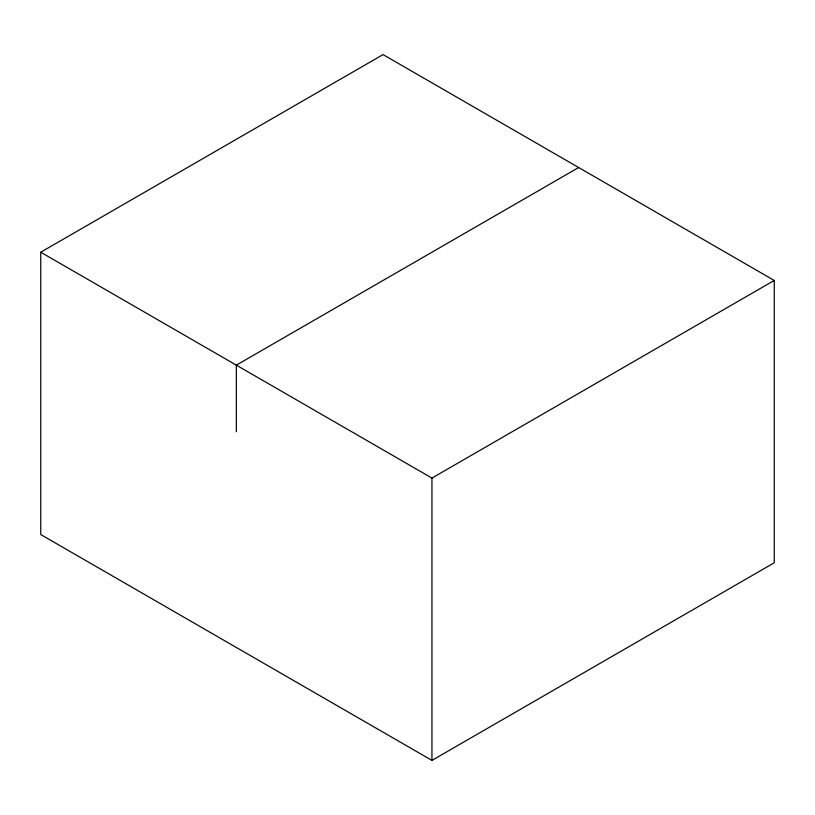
<?xml version="1.0" encoding="UTF-8"?>
<svg xmlns="http://www.w3.org/2000/svg" width="815" height="815" viewBox="0 0 815 815"><rect width="100%" height="100%" fill="white"/><g stroke="black" fill="none" stroke-linecap="round" stroke-linejoin="round"><path stroke-width="1.22" d="M40.75 252.222L383.05 54.595L774.25 280.452L774.25 562.778L431.95 760.405L40.75 534.548L40.75 252.222L431.95 478.079L774.25 280.452M578.65 167.523L236.35 365.151L236.35 431.777M431.95 478.079L431.95 760.405"/></g></svg>
